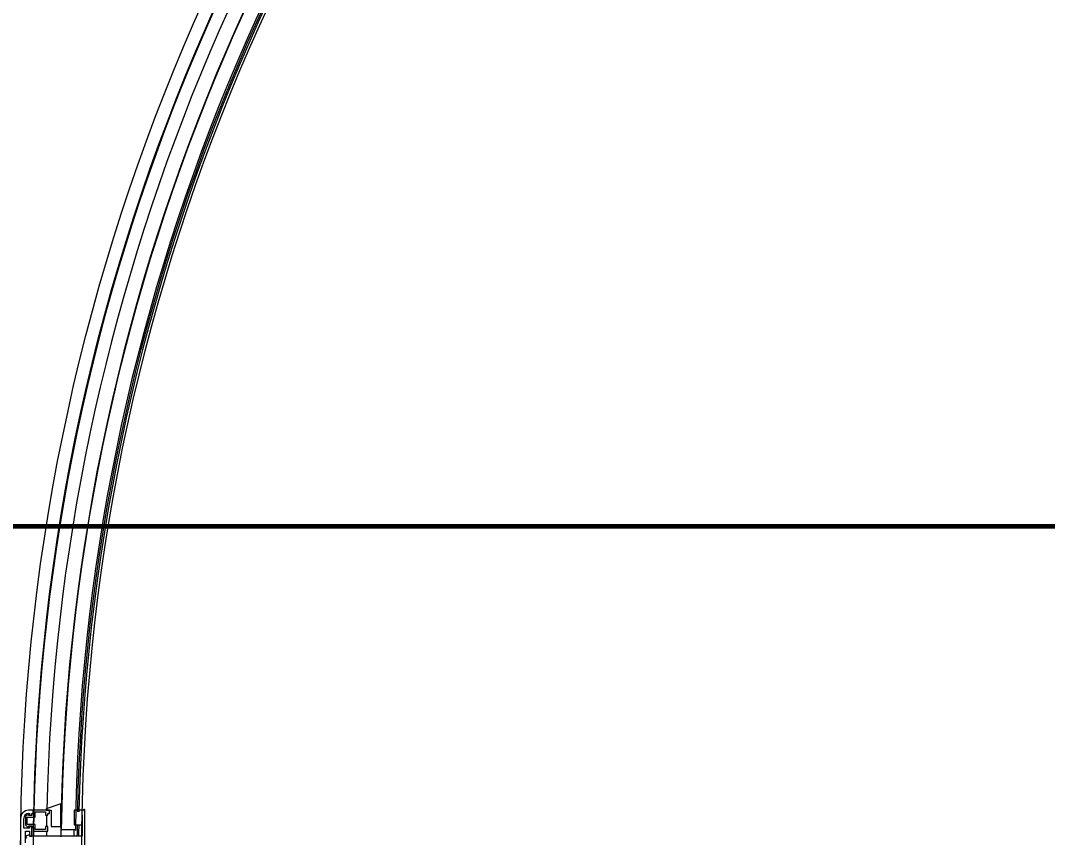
# Model space of a CAD drawing. Extents: x 820 to 5791, y 1495 to 5010.
# Drawn here: x 3025.5 to 3089.3, y 2080.7 to 2131.5 of the extents above; entities that cross this region are included whole.
import ezdxf

# ---------------------------------------------------------------- set-up
doc = ezdxf.new("R2010")
doc.units = 0
doc.header["$LTSCALE"] = 20
doc.linetypes.add('CACHE', pattern=[0.375, 0.25, -0.125])
doc.layers.get('0').update_dxf_attribs({"linetype": 'CONTINUOUS', "lineweight": 15})
doc.layers.get('DEFPOINTS').update_dxf_attribs({"linetype": 'CONTINUOUS'})
doc.layers.add('_00_TT_AREA', color=140, linetype='CONTINUOUS', plot=False)
for name, color, linetype, lineweight in [('_00_TT_PLASTER INTERIOR', 60, 'CONTINUOUS', 0), ('DUVAR', 7, 'CONTINUOUS', 60), ('ölç', 63, 'CONTINUOUS', 20)]:
    doc.layers.add(name, color=color, linetype=linetype, lineweight=lineweight)
doc.layers.add('dış ölçü', color=7, linetype='CONTINUOUS', lineweight=20, true_color=0x0d6787)
doc.layers.add('Kiriş', color=7, linetype='CONTINUOUS')
doc.styles.add('TRS', font='times.ttf', dxfattribs={"width": 0.8})
doc.dimstyles.new('dış ölçü', dxfattribs={"dimtxt": 12, "dimasz": 5, "dimexe": 5, "dimexo": 35, "dimgap": 5, "dimtad": 1, "dimdec": 0, "dimdsep": 46, "dimtxsty": 'TRS', "dimblk": 'DOT', "dimcen": 0, "dimdle": 0.1, "dimclrd": 256, "dimclre": 256, "dimclrt": 73, "dimadec": 0, "dimazin": 0, "dimtfac": 0.3, "dimtdec": 0, "dimtix": 1, "dimtmove": 2, "dimatfit": 3, "dimldrblk": 'DOT', "dimfxl": 1, "dimfxlon": 1, "dimtolj": 1, "dimarcsym": 0})

# ---------------------------------------------------------------- blocks, each defined once
blk = doc.blocks.new('_Dot')
at = {"layer": 'ölç', "color": 0, "lineweight": -2}
blk.add_line((-0.5, 0), (-1, 0), dxfattribs=at)
at = {"layer": 'ölç', "color": 0, "const_width": 0.5}
blk.add_lwpolyline([(-0.25, 0, 1), (0.25, 0, 1)], format="xyb", close=True, dxfattribs=at)
blk = doc.blocks.new('*D176')
at = {"layer": 'DEFPOINTS', "color": 0, "transparency": 16777216}
for p in [(2844.176, 2097.044), (3414.391, 2084.554), (3414.391, 1809.278)]:
    blk.add_point(p, dxfattribs=at)
at = {"layer": 'dış ölçü', "lineweight": -2, "transparency": 16777216}
for p, q in [((2844.176, 1810.278), (2844.176, 1804.278)), ((3414.391, 1810.278), (3414.391, 1804.278)), ((2849.176, 1809.278), (3409.391, 1809.278))]:
    blk.add_line(p, q, dxfattribs=at)
at = {"layer": 'dış ölçü', "lineweight": -2, "transparency": 16777216, "xscale": 5, "yscale": 5, "zscale": 5, "rotation": 180}
blk.add_blockref('_Dot', (2844.176, 1809.278), dxfattribs=at)
at = {"layer": 'dış ölçü', "lineweight": -2, "transparency": 16777216, "xscale": 5, "yscale": 5, "zscale": 5}
blk.add_blockref('_Dot', (3414.391, 1809.278), dxfattribs=at)
at = {"layer": 'dış ölçü', "color": 73, "transparency": 16777216, "insert": (3129.284, 1820.399), "char_height": 12, "attachment_point": 5, "style": 'TRS'}
blk.add_mtext('\\A1;570', dxfattribs=at)
blk = doc.blocks.new('*D180')
at = {"layer": 'DEFPOINTS', "color": 0, "transparency": 16777216}
for p in [(3700.972, 2100.044), (2054.288, 2083.441), (3700.972, 1729.278)]:
    blk.add_point(p, dxfattribs=at)
at = {"layer": 'dış ölçü', "lineweight": -2, "transparency": 16777216}
for p, q in [((2054.288, 1730.278), (2054.288, 1724.278)), ((3700.972, 1730.278), (3700.972, 1724.278)), ((2059.288, 1729.278), (3695.972, 1729.278))]:
    blk.add_line(p, q, dxfattribs=at)
at = {"layer": 'dış ölçü', "lineweight": -2, "transparency": 16777216, "xscale": 5, "yscale": 5, "zscale": 5, "rotation": 180}
blk.add_blockref('_Dot', (2054.288, 1729.278), dxfattribs=at)
at = {"layer": 'dış ölçü', "lineweight": -2, "transparency": 16777216, "xscale": 5, "yscale": 5, "zscale": 5}
blk.add_blockref('_Dot', (3700.972, 1729.278), dxfattribs=at)
at = {"layer": 'dış ölçü', "color": 73, "transparency": 16777216, "insert": (2877.63, 1740.399), "char_height": 12, "attachment_point": 5, "style": 'TRS'}
blk.add_mtext('\\A1;1647', dxfattribs=at)
blk = doc.blocks.new('HGJFG')
at = {"color": 9}
for p, q in [((-2136.577, -3287.542), (-2137.477, -3287.842)), ((-2136.577, -3288.942), (-2136.577, -3287.542)), ((-2138.767, -3288.387), (-2138.767, -3288.798)), ((-2138.594, -3288.219), (-2138.668, -3288.246)), ((-2138.667, -3288.817), (-2138.667, -3288.367)), ((-2138.667, -3288.367), (-2138.177, -3288.367)), ((-2138.287, -3287.942), (-2138.577, -3287.942)), ((-2138.577, -3288.142), (-2138.527, -3288.142)), ((-2138.567, -3288.267), (-2138.567, -3288.237)), ((-2138.367, -3288.267), (-2138.567, -3288.267)), ((-2138.527, -3288.142), (-2138.527, -3288.242)), ((-2138.527, -3288.242), (-2138.377, -3288.242)), ((-2138.377, -3288.242), (-2138.377, -3288.142)), ((-2138.377, -3288.142), (-2138.287, -3288.142)), ((-2138.277, -3288.167), (-2138.367, -3288.167)), ((-2138.367, -3288.167), (-2138.367, -3288.267)), ((-2138.287, -3288.142), (-2138.287, -3287.942)), ((-2137.277, -3287.942), (-2138.277, -3287.942)), ((-2138.277, -3287.942), (-2138.277, -3288.167)), ((-2138.177, -3288.367), (-2138.177, -3288.042)), ((-2138.177, -3288.042), (-2137.527, -3288.042)), ((-2137.527, -3288.042), (-2137.527, -3288.242)), ((-2137.527, -3288.242), (-2137.377, -3288.242)), ((-2137.477, -3287.842), (-2137.477, -3287.942)), ((-2137.477, -3287.942), (-2137.177, -3287.942)), ((-2137.377, -3288.142), (-2137.277, -3288.142)), ((-2137.377, -3288.242), (-2137.377, -3288.142)), ((-2137.277, -3288.142), (-2137.277, -3287.942)), ((-2137.177, -3287.942), (-2137.177, -3288.942)), ((-2135.757, -3287.942), (-2135.757, -3288.842)), ((-2135.257, -3287.942), (-2135.757, -3287.942)), ((-2135.177, -3287.942), (-2135.277, -3287.942)), ((-2135.277, -3287.942), (-2135.277, -3288.242)), ((-2135.277, -3288.242), (-2135.257, -3288.242)), ((-2135.257, -3288.842), (-2135.257, -3287.942)), ((-2135.257, -3288.242), (-2135.257, -3289.542)), ((-2135.077, -3293.242), (-2135.077, -3288.042)), ((-2139.077, -3288.442), (-2139.077, -3292.842)), ((-2138.877, -3289.042), (-2138.877, -3288.442)), ((-2138.527, -3289.042), (-2138.877, -3289.042)), ((-2138.668, -3288.939), (-2138.594, -3288.966)), ((-2138.177, -3288.817), (-2138.667, -3288.817)), ((-2138.567, -3288.947), (-2138.567, -3288.917)), ((-2138.567, -3288.917), (-2138.367, -3288.917)), ((-2138.377, -3288.942), (-2138.527, -3288.942)), ((-2138.527, -3288.942), (-2138.527, -3289.042)), ((-2138.377, -3289.542), (-2138.377, -3288.942)), ((-2138.367, -3288.917), (-2138.367, -3289.017)), ((-2138.367, -3289.017), (-2138.277, -3289.017)), ((-2138.277, -3289.017), (-2138.277, -3289.242)), ((-2138.177, -3289.142), (-2138.177, -3288.817)), ((-2137.377, -3288.942), (-2137.527, -3288.942)), ((-2137.527, -3288.942), (-2137.527, -3289.142)), ((-2137.377, -3289.242), (-2137.377, -3288.942)), ((-2137.177, -3288.942), (-2136.577, -3288.942)), ((-2135.757, -3288.842), (-2135.257, -3288.842)), ((-2138.777, -3289.967), (-2138.777, -3289.242)), ((-2138.777, -3289.242), (-2138.527, -3289.242)), ((-2138.546, -3289.474), (-2138.707, -3289.533)), ((-2138.507, -3289.542), (-2138.546, -3289.474)), ((-2138.527, -3289.242), (-2138.527, -3289.542)), ((-2138.527, -3289.542), (-2138.377, -3289.542)), ((-2135.257, -3289.542), (-2138.507, -3289.542)), ((-2138.277, -3289.242), (-2137.377, -3289.242)), ((-2137.527, -3289.142), (-2138.177, -3289.142)), ((-2136.544, -3289.132), (-2135.668, -3289.142))]:
    blk.add_line(p, q, dxfattribs=at)
for radius in [128.8, 125, 125]:
    blk.add_circle((-2010.277, -3290.642), radius, dxfattribs=at)
at = {"color": 9, "ltscale": 0.5}
for radius in [128, 128, 125]:
    blk.add_circle((-2010.277, -3290.642), radius, dxfattribs=at)
at = {"color": 9}
for centre, radius, start, end in [((-2010.277, -3290.642), 128, 136.37868, 178.83677), ((-2010.277, -3290.642), 126.3, 135.38772, 179.51998), ((-2010.277, -3290.642), 127.2, 136.43638, 178.78207), ((-2010.277, -3290.642), 126.276, 135.87879, 179.34093), ((-2010.277, -3290.642), 125.4, 135.87879, 179.34093), ((-2010.277, -3290.642), 125.3, 136.40725, 178.81267), ((-2010.277, -3290.642), 125.2, 136.40833, 178.81175), ((-2138.577, -3288.442), 0.5, 90, 180), ((-2138.577, -3288.442), 0.3, 90, 180), ((-2138.617, -3288.387), 0.15, 110, 180), ((-2138.587, -3288.237), 0.02, 0, 110), ((-2005.277, -3290.642), 133, 179.01989, 179.21377), ((-2005.277, -3290.642), 132.2, 178.95978, 179.2632), ((-2135.127, -3287.942), 0.05, 306.8699, 180), ((-2135.177, -3288.042), 0.1, 0, 90), ((-2138.617, -3288.798), 0.15, 180, 250), ((-2138.587, -3288.947), 0.02, 250, 0), ((-2005.277, -3290.642), 130.3, 179.20848, 179.5163), ((-2005.277, -3290.642), 130.2, 179.20787, 179.51593), ((-2005.277, -3290.642), 130, 179.20665, 179.51518), ((-2138.687, -3289.589), 0.06, 110, 270), ((-2005.277, -3290.642), 133, 179.39688, 179.52612), ((-2005.277, -3290.642), 132.2, 179.39323, 179.52325), ((-2005.277, -3290.642), 130.5, 179.34093, 179.51704)]:
    blk.add_arc(centre, radius, start, end, dxfattribs=at)

msp = doc.modelspace()

# ---------------------------------------------------------------- linework, layer by layer
at = {"layer": '_00_TT_AREA'}
msp.add_lwpolyline([(3753.676, 2904.973), (2861.671, 2904.973), (2861.671, 2906.546), (2767.145, 2906.546), (2767.143, 2905.035), (2755.841, 2905.035), (2755.841, 2858.545), (2740.462, 2858.545), (2740.462, 2776.545), (2755.841, 2776.545), (2755.842, 2201.548), (2771.091, 2201.544), (2771.091, 2100.044), (3403.386, 2100.044)], dxfattribs=at)
at = {"layer": 'DUVAR'}
msp.add_lwpolyline([(3404.886, 2100.044), (2729.591, 2100.044)], dxfattribs=at)
at = {"layer": 'Kiriş', "color": 4, "linetype": 'CACHE', "lineweight": -3, "ltscale": 50}
msp.add_lwpolyline([(2769.591, 2125.044), (3404.886, 2125.044), (3404.886, 2100.044), (2769.591, 2100.044)], close=True, dxfattribs=at)

# ---------------------------------------------------------------- block references
at = {"layer": '_00_TT_PLASTER INTERIOR'}
msp.add_blockref('HGJFG', (5164.587, 5370.35), dxfattribs=at)

# ---------------------------------------------------------------- dimensions: what is measured, and where the dimension line sits
at = {"layer": 'dış ölçü'}
for base, p1, p2, picture, middle in [((3700.972, 1729.278), (2054.288, 2083.441), (3700.972, 2100.044), '*D180', (2877.63, 1740.399)), ((3414.391, 1809.278), (2844.176, 2097.044), (3414.391, 2084.554), '*D176', (3129.284, 1820.399))]:
    dim = msp.add_linear_dim(base=base, p1=p1, p2=p2, dimstyle='dış ölçü', dxfattribs=at)
    dim.commit()
    dim.dimension.update_dxf_attribs({"geometry": picture, "text_midpoint": middle})

doc.saveas('drawing.dxf')
